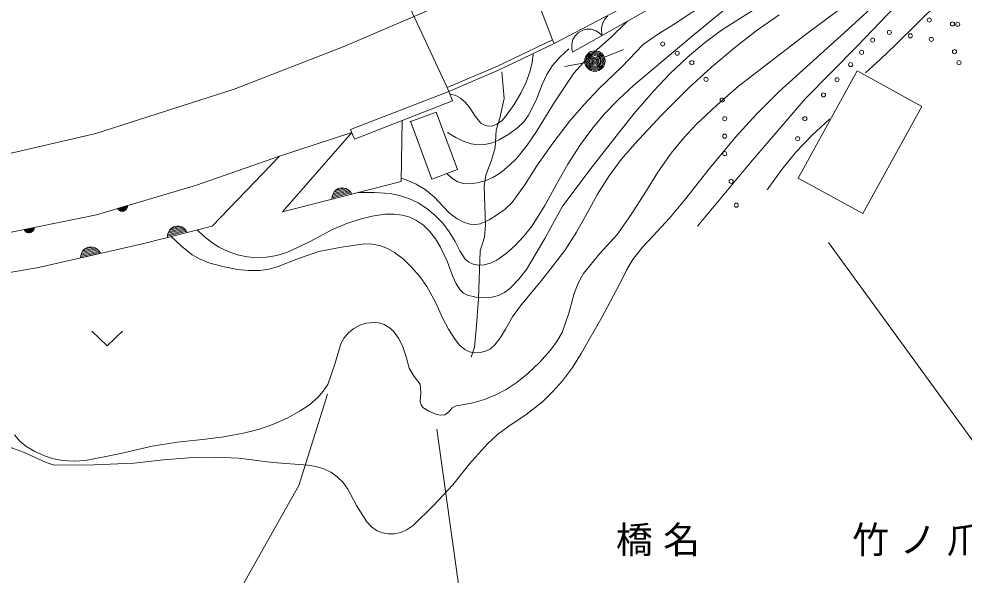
# Model space of a CAD drawing. Units: millimetres, scale not verified. Extents: x 40000 to 680000, y 20000 to 380000.
# Drawn here: x 467119 to 513200, y 245232 to 272374 of the extents above; entities that cross this region are included whole.
import ezdxf

# ---------------------------------------------------------------- set-up
doc = ezdxf.new("R2010")
doc.units = ezdxf.units.MM
doc.header["$LTSCALE"] = 1000
doc.linetypes.add('CHAIN', pattern=[18.5, 12, -1.5, 3.5, -1.5])
doc.layers.add('S-BGD', color=7, linetype='Continuous', lineweight=13)
doc.styles.add('ＭＳ ゴシック', font='')
doc.styles.get('ＭＳ ゴシック').set_extended_font_data('MS Gothic')

msp = doc.modelspace()

# ---------------------------------------------------------------- linework, layer by layer
at = {"layer": 'S-BGD'}
for p, q in [((493134, 271349), (490740, 277619)), ((485190, 275071), (487999, 269019)), ((507537, 271851), (510866, 274924)), ((500038, 271619), (503032, 274070)), ((508687, 274012), (505432, 271576)), ((493220, 271169), (497674, 273519)), ((500843, 273299), (499071, 272118)), ((504126, 273573), (501367, 271822)), ((507998, 271056), (510509, 273679)), ((498458, 273201), (494113, 270742)), ((511969, 273184), (509838, 271085)), ((495690, 272366), (495580, 272189)), ((495829, 272516), (495690, 272366)), ((503067, 271788), (504177, 272570)), ((495529, 271950), (495525, 271761)), ((495580, 272189), (495529, 271950)), ((495991, 271487), (496792, 272258)), ((499071, 272118), (498300, 271649)), ((494242, 271546), (494131, 271369)), ((494381, 271697), (494242, 271546)), ((494606, 271824), (494381, 271697)), ((494806, 271866), (494606, 271824)), ((495015, 271869), (494806, 271866)), ((495246, 271790), (495015, 271869)), ((495165, 270745), (495991, 271487)), ((495413, 271698), (495246, 271790)), ((495562, 271562), (495413, 271698)), ((495525, 271761), (495562, 271562)), ((497078, 269117), (500038, 271619)), ((498300, 271649), (497561, 271129)), ((501367, 271822), (500522, 271186)), ((502001, 270964), (503067, 271788)), ((505432, 271576), (502208, 269087)), ((504166, 268822), (507537, 271851)), ((490451, 270064), (493134, 271349)), ((490529, 269880), (493220, 271169)), ((493220, 271169), (493134, 271349)), ((494080, 271130), (494077, 270942)), ((494131, 271369), (494080, 271130)), ((497561, 271129), (496508, 270029)), ((500522, 271186), (499705, 270495)), ((500883, 270015), (502001, 270964)), ((505444, 268474), (507998, 271056)), ((509838, 271085), (509123, 270416)), ((492142, 270241), (492198, 270647)), ((493509, 270520), (493140, 270097)), ((493929, 270907), (493509, 270520)), ((494077, 270942), (494113, 270742)), ((494645, 270250), (495165, 270745)), ((495665, 270501), (496593, 270873)), ((487999, 269019), (490451, 270064)), ((492050, 269842), (492142, 270241)), ((493140, 270097), (492865, 269652)), ((494708, 270229), (493723, 270055)), ((494177, 269721), (494645, 270250)), ((499705, 270495), (498862, 269697)), ((509123, 270416), (508398, 269744)), ((488078, 268835), (490529, 269880)), ((490667, 269788), (490775, 268482)), ((491847, 269286), (492050, 269842)), ((492865, 269652), (492636, 269164)), ((493235, 268314), (494177, 269721)), ((496508, 270029), (495412, 268972)), ((498862, 269697), (498053, 268847)), ((499803, 269019), (500883, 270015)), ((507988, 269840), (505118, 264600)), ((511136, 268105), (508012, 269816)), ((491589, 268755), (491847, 269286)), ((492636, 269164), (492331, 268405)), ((496346, 268439), (497078, 269117)), ((483293, 266972), (488078, 268835)), ((487999, 269019), (488078, 268835)), ((488078, 268835), (488259, 268369)), ((488167, 268696), (488419, 268633)), ((491270, 268202), (491589, 268755)), ((495412, 268972), (494671, 268204)), ((498053, 268847), (497182, 267840)), ((498449, 267670), (499803, 269019)), ((502208, 269087), (501165, 268183)), ((503078, 267721), (504166, 268822)), ((483474, 266506), (488259, 268369)), ((488419, 268633), (488651, 268512)), ((488651, 268512), (488891, 268300)), ((488891, 268300), (489105, 268027)), ((490775, 268482), (490558, 267521)), ((490893, 267670), (491270, 268202)), ((492331, 268405), (491971, 267671)), ((492351, 266884), (493235, 268314)), ((494671, 268204), (493973, 267395)), ((495658, 267718), (496346, 268439)), ((502796, 265387), (505444, 268474)), ((487469, 267825), (486181, 267350)), ((488506, 265018), (487469, 267825)), ((489105, 268027), (489359, 267625)), ((497182, 267840), (496353, 266790)), ((501165, 268183), (500161, 267232)), ((508271, 262874), (511136, 268105)), ((485762, 264441), (485808, 267415)), ((486211, 267380), (487255, 264556)), ((489359, 267625), (489643, 267286)), ((489643, 267286), (489813, 267185)), ((490558, 267521), (490394, 266940)), ((490427, 267230), (490674, 267421)), ((490674, 267421), (490893, 267670)), ((491734, 267357), (491442, 267072)), ((491971, 267671), (491734, 267357)), ((493973, 267395), (493143, 266312)), ((495052, 267000), (495658, 267718)), ((497140, 266282), (498449, 267670)), ((502041, 266586), (503078, 267721)), ((506638, 267478), (505794, 266692)), ((479825, 265675), (483351, 266825)), ((479968, 262964), (483351, 266825)), ((483293, 266972), (483474, 266506)), ((488219, 266706), (488020, 266837)), ((489813, 267185), (490012, 267139)), ((490012, 267139), (490223, 267154)), ((490223, 267154), (490427, 267230)), ((490394, 266940), (490340, 266087)), ((491442, 267072), (491009, 266748)), ((491892, 266213), (492351, 266884)), ((494498, 266251), (495052, 267000)), ((500161, 267232), (499518, 266546)), ((488413, 266587), (488219, 266706)), ((488774, 266408), (488413, 266587)), ((489162, 266282), (488774, 266408)), ((490533, 266469), (490191, 266325)), ((491009, 266748), (490533, 266469)), ((496353, 266790), (494949, 265009)), ((499518, 266546), (498922, 265823)), ((500782, 265076), (502041, 266586)), ((505794, 266692), (504996, 265867)), ((489501, 266231), (489162, 266282)), ((489837, 266242), (489501, 266231)), ((490191, 266325), (489837, 266242)), ((490340, 266087), (490140, 265434)), ((491389, 265585), (491892, 266213)), ((493143, 266312), (492363, 265195)), ((493879, 265277), (494498, 266251)), ((496487, 265511), (497140, 266282)), ((475781, 264260), (479825, 265675)), ((476539, 262263), (479825, 265675)), ((490140, 265434), (489886, 264745)), ((491009, 265200), (491389, 265585)), ((495890, 264713), (496487, 265511)), ((498922, 265823), (498270, 264893)), ((504996, 265867), (504319, 265030)), ((487255, 264556), (488506, 265018)), ((490596, 264867), (491009, 265200)), ((492363, 265195), (491781, 264282)), ((493316, 264280), (493879, 265277)), ((494949, 265009), (493597, 263196)), ((499571, 263529), (500782, 265076)), ((500199, 262264), (502796, 265387)), ((504319, 265030), (503687, 264153)), ((485888, 264559), (485765, 264607)), ((486002, 264515), (485888, 264559)), ((486491, 264304), (486002, 264515)), ((487981, 264824), (488237, 264593)), ((488237, 264593), (488520, 264417)), ((489886, 264745), (489796, 264201)), ((489845, 264471), (490228, 264638)), ((490228, 264638), (490596, 264867)), ((495327, 263819), (495890, 264713)), ((498270, 264893), (497660, 263919)), ((505118, 264600), (508271, 262874)), ((470904, 262819), (475781, 264260)), ((485762, 264441), (479968, 262964)), ((482495, 263931), (483081, 264080)), ((482582, 264025), (482686, 264090)), ((482952, 264112), (482591, 264020)), ((482686, 264090), (482836, 264129)), ((482836, 264129), (482960, 264121)), ((482960, 264121), (483081, 264090)), ((483081, 264090), (483203, 264008)), ((486932, 264049), (486491, 264304)), ((487373, 263666), (486932, 264049)), ((488520, 264417), (488787, 264343)), ((488787, 264343), (489082, 264326)), ((489082, 264326), (489467, 264369)), ((489467, 264369), (489845, 264471)), ((489796, 264201), (489868, 262307)), ((491781, 264282), (491148, 263400)), ((492754, 263261), (493316, 264280)), ((503646, 264096), (503600, 264030)), ((503687, 264153), (503646, 264096)), ((483350, 263826), (482381, 263579)), ((482381, 263579), (482391, 263700)), ((482389, 263646), (483310, 263880)), ((482391, 263700), (482423, 263809)), ((483270, 263935), (482398, 263712)), ((482419, 263782), (483216, 263986)), ((482423, 263809), (482490, 263940)), ((483157, 264035), (482452, 263855)), ((482490, 263940), (482582, 264025)), ((483203, 264008), (483285, 263928)), ((483285, 263928), (483350, 263826)), ((483656, 263904), (484438, 263909)), ((484438, 263909), (485216, 263853)), ((485216, 263853), (485682, 263763)), ((485682, 263763), (486134, 263612)), ((486134, 263612), (486585, 263391)), ((487780, 263229), (487373, 263666)), ((494819, 262899), (495327, 263819)), ((497660, 263919), (497006, 262877)), ((471934, 263123), (472413, 263265)), ((472410, 263231), (471954, 263097)), ((471975, 263070), (472407, 263198)), ((472398, 263163), (472003, 263046)), ((472396, 263149), (472365, 263083)), ((472410, 263204), (472396, 263149)), ((472413, 263265), (472410, 263204)), ((486585, 263391), (487007, 263117)), ((488111, 262901), (487780, 263229)), ((491148, 263400), (490829, 263096)), ((492141, 262274), (492754, 263261)), ((493597, 263196), (492762, 261656)), ((498833, 262645), (499571, 263529)), ((465723, 261758), (470904, 262819)), ((471968, 263073), (471934, 263123)), ((472010, 263035), (471968, 263073)), ((472073, 262996), (472010, 263035)), ((472034, 263022), (472383, 263125)), ((472363, 263087), (472073, 263001)), ((472134, 262983), (472073, 262996)), ((472196, 262982), (472134, 262983)), ((472138, 262988), (472316, 263041)), ((472270, 263004), (472196, 262982)), ((472321, 263038), (472270, 263004)), ((472365, 263083), (472321, 263038)), ((484347, 262752), (483749, 262605)), ((484960, 262841), (484347, 262752)), ((485397, 262849), (484960, 262841)), ((485823, 262797), (485397, 262849)), ((486172, 262697), (485823, 262797)), ((486502, 262538), (486172, 262697)), ((487007, 263117), (487413, 262782)), ((487413, 262782), (487782, 262400)), ((488481, 262619), (488111, 262901)), ((490460, 262830), (490054, 262574)), ((490829, 263096), (490460, 262830)), ((494301, 261962), (494819, 262899)), ((497006, 262877), (496301, 261868)), ((476539, 262263), (473142, 261404)), ((474471, 262062), (475057, 262211)), ((474558, 262157), (474663, 262222)), ((474928, 262242), (474567, 262151)), ((474663, 262222), (474813, 262260)), ((474813, 262260), (474936, 262252)), ((474936, 262252), (475057, 262221)), ((475057, 262221), (475179, 262138)), ((483064, 262375), (482410, 262093)), ((483749, 262605), (483064, 262375)), ((486840, 262302), (486502, 262538)), ((487136, 262022), (486840, 262302)), ((487782, 262400), (488102, 261979)), ((488787, 262459), (488481, 262619)), ((489107, 262358), (488787, 262459)), ((489372, 262334), (489107, 262358)), ((489619, 262372), (489372, 262334)), ((490054, 262574), (489619, 262372)), ((489868, 262307), (489814, 261726)), ((491740, 261764), (492141, 262274)), ((498045, 261795), (498833, 262645)), ((467377, 262097), (467867, 262197)), ((467407, 262044), (467377, 262097)), ((467861, 262164), (467396, 262069)), ((467446, 262002), (467407, 262044)), ((467414, 262040), (467855, 262131)), ((467843, 262096), (467440, 262014)), ((467505, 261958), (467446, 262002)), ((467469, 261988), (467825, 262061)), ((467802, 262024), (467505, 261963)), ((467565, 261940), (467505, 261958)), ((467626, 261933), (467565, 261940)), ((467569, 261945), (467752, 261982)), ((467702, 261949), (467626, 261933)), ((467756, 261979), (467702, 261949)), ((467804, 262019), (467756, 261979)), ((467841, 262083), (467804, 262019)), ((467859, 262137), (467841, 262083)), ((467867, 262197), (467859, 262137)), ((475326, 261956), (474356, 261711)), ((474356, 261711), (474367, 261832)), ((474365, 261778), (475286, 262011)), ((474367, 261832), (474398, 261941)), ((475246, 262065), (474374, 261844)), ((474395, 261914), (475192, 262116)), ((474398, 261941), (474466, 262071)), ((475133, 262165), (474428, 261987)), ((474466, 262071), (474558, 262157)), ((474542, 261758), (475040, 261285)), ((475179, 262138), (475261, 262058)), ((475261, 262058), (475326, 261956)), ((476125, 261787), (475812, 262079)), ((476456, 261515), (476125, 261787)), ((482410, 262093), (481312, 261507)), ((487436, 261645), (487136, 262022)), ((488102, 261979), (488383, 261506)), ((491293, 261294), (491740, 261764)), ((493738, 261067), (494301, 261962)), ((496301, 261868), (495449, 260929)), ((497519, 261227), (498045, 261795)), ((473142, 261404), (468074, 260242)), ((475040, 261285), (475569, 260867)), ((476871, 261240), (476456, 261515)), ((481312, 261507), (480180, 260972)), ((482843, 261235), (483965, 261396)), ((483965, 261396), (484340, 261387)), ((484340, 261387), (484714, 261317)), ((484714, 261317), (485084, 261175)), ((487681, 261240), (487436, 261645)), ((488383, 261506), (488613, 261050)), ((489814, 261726), (489614, 261055)), ((490875, 260925), (491293, 261294)), ((492762, 261656), (491872, 260142)), ((506591, 261454), (514706, 250281)), ((471095, 260934), (470121, 260711)), ((470121, 260711), (470134, 260832)), ((470131, 260777), (471057, 260990)), ((470134, 260832), (470168, 260940)), ((471019, 261045), (470141, 260844)), ((470164, 260913), (470966, 261097)), ((470168, 260940), (470239, 261069)), ((470908, 261148), (470199, 260985)), ((470239, 261069), (470332, 261152)), ((470243, 261060), (470833, 261195)), ((470332, 261152), (470439, 261215)), ((470704, 261230), (470341, 261146)), ((470439, 261215), (470590, 261249)), ((470590, 261249), (470713, 261239)), ((470713, 261239), (470833, 261205)), ((470833, 261205), (470953, 261120)), ((470953, 261120), (471033, 261038)), ((471033, 261038), (471095, 260934)), ((475569, 260867), (475960, 260642)), ((477318, 261016), (476871, 261240)), ((477774, 260857), (477318, 261016)), ((478246, 260756), (477774, 260857)), ((479691, 260826), (479188, 260739)), ((480180, 260972), (479691, 260826)), ((480747, 260684), (481747, 261018)), ((481747, 261018), (482843, 261235)), ((485084, 261175), (485434, 260975)), ((485434, 260975), (485865, 260644)), ((488003, 260547), (487681, 261240)), ((488613, 261050), (488883, 260649)), ((489614, 261055), (489524, 258708)), ((490417, 260602), (490875, 260925)), ((492664, 259687), (493738, 261067)), ((495449, 260929), (494645, 259951)), ((497044, 260626), (497519, 261227)), ((475960, 260642), (476381, 260470)), ((476381, 260470), (477060, 260284)), ((478716, 260718), (478246, 260756)), ((479188, 260739), (478716, 260718)), ((479760, 260290), (480747, 260684)), ((485865, 260644), (486263, 260261)), ((488282, 259801), (488003, 260547)), ((488883, 260649), (489056, 260499)), ((489056, 260499), (489264, 260401)), ((489264, 260401), (489529, 260354)), ((489529, 260354), (489808, 260369)), ((489808, 260369), (490116, 260455)), ((490116, 260455), (490417, 260602)), ((496753, 260145), (497044, 260626)), ((468074, 260242), (462709, 259332)), ((477060, 260284), (477773, 260152)), ((477773, 260152), (478317, 260094)), ((478317, 260094), (478864, 260096)), ((478864, 260096), (479313, 260163)), ((479313, 260163), (479760, 260290)), ((486263, 260261), (486660, 259805)), ((491872, 260142), (491492, 259665)), ((494645, 259951), (494389, 259483)), ((496513, 259634), (496753, 260145)), ((486660, 259805), (487013, 259309)), ((488432, 259451), (488282, 259801)), ((488626, 259148), (488432, 259451)), ((491492, 259665), (491060, 259220)), ((491569, 258378), (492664, 259687)), ((494389, 259483), (494183, 258979)), ((495553, 257833), (496513, 259634)), ((487013, 259309), (487430, 258544)), ((488791, 258991), (488626, 259148)), ((488990, 258885), (488791, 258991)), ((490797, 259017), (490506, 258868)), ((491060, 259220), (490797, 259017)), ((494183, 258979), (493926, 258017)), ((487430, 258544), (487795, 257749)), ((489401, 258802), (488990, 258885)), ((489839, 258778), (489401, 258802)), ((489524, 258708), (489415, 257220)), ((490182, 258794), (489839, 258778)), ((490506, 258868), (490182, 258794)), ((491187, 257835), (491569, 258378)), ((487795, 257749), (488060, 257227)), ((490842, 257237), (491187, 257835)), ((493926, 258017), (493612, 257078)), ((494534, 256051), (495553, 257833)), ((483450, 257264), (483187, 257053)), ((483742, 257421), (483450, 257264)), ((484049, 257520), (483742, 257421)), ((484368, 257559), (484049, 257520)), ((484663, 257537), (484368, 257559)), ((484930, 257459), (484663, 257537)), ((485171, 257320), (484930, 257459)), ((485378, 257129), (485171, 257320)), ((488060, 257227), (488383, 256726)), ((489415, 257220), (489324, 256350)), ((490599, 256819), (490842, 257237)), ((470670, 257130), (471420, 256421)), ((471420, 256421), (472170, 257130)), ((482978, 256808), (482813, 256523)), ((483187, 257053), (482978, 256808)), ((485623, 256790), (485378, 257129)), ((485813, 256420), (485623, 256790)), ((488383, 256726), (488605, 256459)), ((490323, 256462), (490599, 256819)), ((493612, 257078), (493353, 256633)), ((482813, 256523), (482523, 255520)), ((486005, 255890), (485813, 256420)), ((488605, 256459), (488865, 256240)), ((488865, 256240), (489087, 256133)), ((489324, 256350), (489161, 255860)), ((489871, 256154), (490111, 256280)), ((490111, 256280), (490323, 256462)), ((493353, 256633), (493033, 256207)), ((486141, 255333), (486005, 255890)), ((489087, 256133), (489334, 256082)), ((489334, 256082), (489610, 256088)), ((489610, 256088), (489871, 256154)), ((493033, 256207), (492492, 255603)), ((494104, 255367), (494534, 256051)), ((482523, 255520), (482173, 254534)), ((486383, 254923), (486141, 255333)), ((492492, 255603), (491915, 255050)), ((493625, 254718), (494104, 255367)), ((486680, 254546), (486383, 254923)), ((491915, 255050), (491417, 254651)), ((482173, 254534), (481961, 254202)), ((486713, 254132), (486680, 254546)), ((491417, 254651), (490878, 254297)), ((493157, 254185), (493625, 254718)), ((482165, 254059), (480761, 249598)), ((481961, 254202), (481698, 253902)), ((486684, 253698), (486713, 254132)), ((490364, 254023), (489817, 253802)), ((490878, 254297), (490364, 254023)), ((492646, 253692), (493157, 254185)), ((481285, 253547), (480837, 253241)), ((481698, 253902), (481285, 253547)), ((486727, 253535), (486684, 253698)), ((486820, 253413), (486727, 253535)), ((488439, 253487), (488248, 253396)), ((488650, 253519), (488439, 253487)), ((489246, 253632), (488650, 253519)), ((489817, 253802), (489246, 253632)), ((491846, 253072), (492646, 253692)), ((480837, 253241), (480200, 252892)), ((487106, 253230), (486820, 253413)), ((487452, 253085), (487106, 253230)), ((487674, 253039), (487452, 253085)), ((487877, 253055), (487674, 253039)), ((488081, 253199), (487877, 253055)), ((488248, 253396), (488081, 253199)), ((491010, 252500), (491846, 253072)), ((479535, 252596), (478850, 252357)), ((480200, 252892), (479535, 252596)), ((467159, 251773), (466902, 252070)), ((478135, 252173), (477112, 251983)), ((478850, 252357), (478135, 252173)), ((489304, 239453), (487490, 252353)), ((489957, 251638), (490460, 252088)), ((490460, 252088), (491010, 252500)), ((467451, 251524), (467159, 251773)), ((474836, 251720), (473616, 251529)), ((476068, 251852), (474836, 251720)), ((477112, 251983), (476068, 251852)), ((489093, 250656), (489957, 251638)), ((466621, 251493), (467351, 251226)), ((467351, 251226), (468065, 250900)), ((467897, 251256), (467451, 251524)), ((468362, 251046), (467897, 251256)), ((472013, 251151), (470367, 250825)), ((473616, 251529), (472013, 251151)), ((468065, 250900), (468447, 250722)), ((468807, 250903), (468362, 251046)), ((468447, 250722), (468843, 250604)), ((469267, 250820), (468807, 250903)), ((469815, 250792), (469267, 250820)), ((470367, 250825), (469815, 250792)), ((470791, 250616), (472716, 250687)), ((472716, 250687), (474161, 250861)), ((474161, 250861), (475615, 250975)), ((475615, 250975), (476715, 250985)), ((476715, 250985), (477825, 250935)), ((477825, 250935), (479492, 250734)), ((479492, 250734), (481199, 250590)), ((468843, 250604), (470791, 250616)), ((481199, 250590), (481592, 250535)), ((481592, 250535), (481982, 250420)), ((481982, 250420), (482325, 250250)), ((482325, 250250), (482640, 250025)), ((488272, 249629), (489093, 250656)), ((482640, 250025), (482924, 249746)), ((480761, 249598), (477787, 244311)), ((482924, 249746), (483157, 249432)), ((483157, 249432), (483580, 248631)), ((487340, 248636), (488272, 249629)), ((483580, 248631), (484077, 247826)), ((486334, 247653), (487340, 248636)), ((484077, 247826), (484313, 247586)), ((484313, 247586), (484583, 247399)), ((486045, 247456), (486334, 247653)), ((484583, 247399), (484839, 247292)), ((484839, 247292), (485124, 247241)), ((485124, 247241), (485429, 247249)), ((485429, 247249), (485735, 247317)), ((485735, 247317), (486045, 247456))]:
    msp.add_line(p, q, dxfattribs=at)
at = {"layer": 'S-BGD', "linetype": 'CHAIN'}
for p, q in [((483006, 271037), (489091, 273657)), ((477619, 268947), (483006, 271037)), ((470863, 266777), (477619, 268947)), ((464269, 265246), (470863, 266777))]:
    msp.add_line(p, q, dxfattribs=at)
at = {"layer": 'S-BGD'}
for centre, radius in [((511503, 272317), 99.5), ((512636, 272128), 99.5), ((512890, 272113), 99.5), ((508740, 271341), 99.5), ((509558, 271719), 99.5), ((510581, 271545), 99.5), ((511604, 271372), 99.5), ((498509, 271152), 99.5), ((495201, 270316), 498), ((495201, 270316), 440), ((495201, 270316), 382), ((495201, 270316), 322), ((495201, 270316), 265), ((495201, 270316), 195), ((499217, 270695), 99.5), ((508204, 270743), 99.5), ((512731, 270774), 99.5), ((495201, 270316), 135), ((495201, 270316), 77.5), ((495201, 270316), 15), ((499926, 270239), 99.5), ((507669, 270145), 99.5), ((512951, 270239), 99.5), ((500618, 269421), 99.5), ((507008, 269405), 99.5), ((506347, 268665), 99.5), ((501405, 268413), 99.5), ((501531, 267500), 99.5), ((505434, 267500), 99.5), ((501531, 266650), 99.5), ((505088, 266525), 99.5), ((501531, 265801), 99.5), ((501846, 264447), 99.5), ((502098, 263282), 99.5)]:
    msp.add_circle(centre, radius, dxfattribs=at)

# ---------------------------------------------------------------- texts
at = {"layer": 'S-BGD', "insert": (496225, 246149), "char_height": 1320, "attachment_point": 7, "style": 'ＭＳ ゴシック'}
msp.add_mtext('\\T1.28;橋名\u3000\u3000\u3000竹ノ爪橋', dxfattribs=at)

doc.saveas('drawing.dxf')
